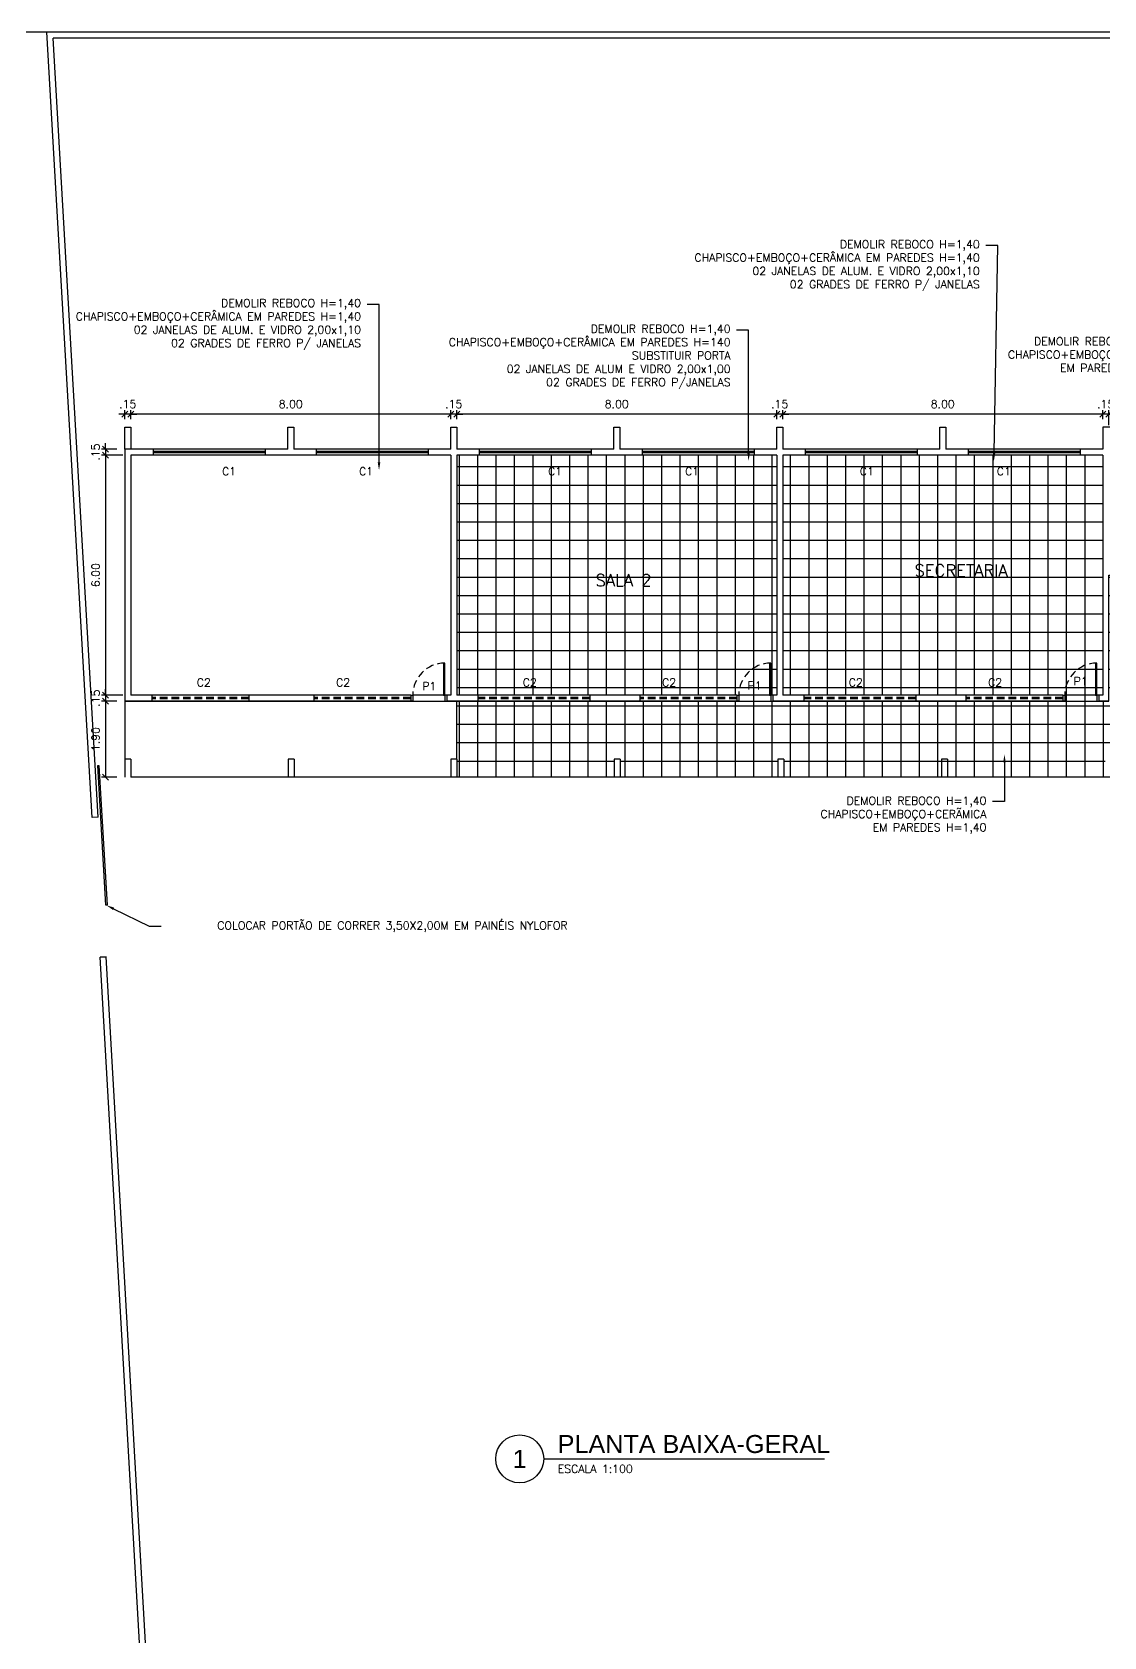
# Model space of a CAD drawing. Header units: millimetres. Extents: x -11 to 499, y 215 to 428.
# Drawn here: x 172.4 to 199.19, y 277.1 to 317.22 of the extents above; entities that cross this region are included whole.
import ezdxf
from ezdxf import colors
from ezdxf.entities.mleader import LeaderData, LeaderLine
from ezdxf.enums import TextEntityAlignment as Align
from ezdxf.math import Vec2, Vec3

# ---------------------------------------------------------------- set-up
doc = ezdxf.new("R2010")
doc.units = ezdxf.units.MM
doc.linetypes.add('HIDDEN', pattern=[9.525, 6.35, -3.175])
for name, color, linetype in [('ARQ-ALVENARIA', 4, 'Continuous'), ('ARQ-COTAS', 30, 'Continuous'), ('ARQ-ESQ-01', 1, 'Continuous'), ('ARQ-ESQ-02', 2, 'Continuous'), ('ARQ-PENA-03', 3, 'Continuous'), ('ARQ-PISO', 8, 'Continuous'), ('ARQ-PROJ-01', 1, 'HIDDEN'), ('ARQ-SÍMBOLOS', 2, 'Continuous'), ('ARQ-TEXTO2', 2, 'Continuous'), ('ARQ-TEXTO3', 3, 'Continuous'), ('ARQ-TEXTO4', 4, 'Continuous')]:
    doc.layers.add(name, color=color, linetype=linetype)
doc.styles.add('arial', font='arial.ttf')
doc.styles.add('ROMANS', font='romans.shx')
doc.styles.add('Romans_Anot', font='romans.shx')
doc.dimstyles.new('Escala 1-100', dxfattribs={"dimtxt": 0.2, "dimasz": 0.15, "dimexe": 0.1, "dimexo": 0.2, "dimgap": 0.15, "dimtad": 1, "dimzin": 4, "dimdsep": 46, "dimtxsty": 'Romans_Anot', "dimblk": 'OBLIQUE', "dimcen": 0.25, "dimclrd": 256, "dimclre": 256, "dimclrt": 2, "dimadec": 0, "dimazin": 0, "dimtfac": 1, "dimtix": 1, "dimtmove": 2, "dimatfit": 3, "dimfxl": 1, "dimlwd": -1, "dimlwe": -1, "dimarcsym": 0})
pattern_1 = [(0, (0, 0), (0, 0.46), []), (90, (0, 0), (-0.46, 3e-17), [])]

# ---------------------------------------------------------------- blocks, each defined once
blk = doc.blocks.new('*U192')
at = {"layer": 'ARQ-SÍMBOLOS'}
blk.add_line((0.6, 0), (7.623, 0), dxfattribs=at)
blk.add_circle((0, 0), 0.6, dxfattribs=at)
at = {"layer": 'ARQ-TEXTO2', "style": 'ROMANS'}
blk.add_attdef('ESCALA1', text='', height=0.2, dxfattribs=at).set_placement((0.951, -0.149), align=Align.TOP_LEFT)
at = {"layer": 'ARQ-TEXTO4', "style": 'arial'}
blk.add_attdef('TITULODODESENHO', (0.951, 0.146), '', height=0.45, dxfattribs=at)
blk.add_attdef('0', text='', height=0.45, dxfattribs=at).set_placement((0, 0), align=Align.MIDDLE)
blk = doc.blocks.new('_Oblique')
at = {"color": 0, "linetype": 'ByBlock', "lineweight": -2}
blk.add_line((-0.5, -0.5), (0.5, 0.5), dxfattribs=at)
blk = doc.blocks.new('*D157')
at = {"layer": 'ARQ-COTAS', "ltscale": 0.03, "transparency": 16777216}
for p, q in [((199.162, 307.547), (199.162, 307.774)), ((199.312, 307.397), (199.312, 307.774)), ((199.162, 307.674), (199.012, 307.674)), ((199.312, 307.674), (199.162, 307.674)), ((199.312, 307.674), (199.462, 307.674))]:
    blk.add_line(p, q, dxfattribs=at)
at = {"layer": 'Defpoints', "color": 0, "ltscale": 0.03, "transparency": 16777216}
for p in [(199.162, 307.674), (199.162, 307.347), (199.312, 307.197)]:
    blk.add_point(p, dxfattribs=at)
at = {"layer": 'ARQ-COTAS', "ltscale": 0.03, "transparency": 16777216, "xscale": 0.15, "yscale": 0.15, "zscale": 0.15}
blk.add_blockref('_Oblique', (199.162, 307.674), dxfattribs=at)
at = {"layer": 'ARQ-COTAS', "ltscale": 0.03, "transparency": 16777216, "xscale": 0.15, "yscale": 0.15, "zscale": 0.15, "rotation": 180}
blk.add_blockref('_Oblique', (199.312, 307.674), dxfattribs=at)
at = {"layer": 'ARQ-COTAS', "color": 2, "ltscale": 0.03, "transparency": 16777216, "insert": (199.237, 307.924), "char_height": 0.2, "attachment_point": 5, "style": 'Romans_Anot'}
blk.add_mtext('.15', dxfattribs=at)
blk = doc.blocks.new('*D158')
at = {"layer": 'ARQ-COTAS', "ltscale": 0.03, "transparency": 16777216}
for p, q in [((191.162, 307.547), (191.162, 307.774)), ((199.162, 307.547), (199.162, 307.774)), ((199.162, 307.674), (191.162, 307.674))]:
    blk.add_line(p, q, dxfattribs=at)
at = {"layer": 'Defpoints', "color": 0, "ltscale": 0.03, "transparency": 16777216}
for p in [(191.162, 307.674), (191.162, 307.347), (199.162, 307.347)]:
    blk.add_point(p, dxfattribs=at)
at = {"layer": 'ARQ-COTAS', "ltscale": 0.03, "transparency": 16777216, "xscale": 0.15, "yscale": 0.15, "zscale": 0.15, "rotation": 180}
blk.add_blockref('_Oblique', (191.162, 307.674), dxfattribs=at)
at = {"layer": 'ARQ-COTAS', "ltscale": 0.03, "transparency": 16777216, "xscale": 0.15, "yscale": 0.15, "zscale": 0.15}
blk.add_blockref('_Oblique', (199.162, 307.674), dxfattribs=at)
at = {"layer": 'ARQ-COTAS', "color": 2, "ltscale": 0.03, "transparency": 16777216, "insert": (195.162, 307.924), "char_height": 0.2, "attachment_point": 5, "style": 'Romans_Anot'}
blk.add_mtext('8.00', dxfattribs=at)
blk = doc.blocks.new('*D159')
at = {"layer": 'ARQ-COTAS', "ltscale": 0.03, "transparency": 16777216}
for p, q in [((191.012, 307.547), (191.012, 307.774)), ((191.162, 307.547), (191.162, 307.774)), ((191.012, 307.674), (190.862, 307.674)), ((191.162, 307.674), (191.012, 307.674)), ((191.162, 307.674), (191.312, 307.674))]:
    blk.add_line(p, q, dxfattribs=at)
at = {"layer": 'Defpoints', "color": 0, "ltscale": 0.03, "transparency": 16777216}
for p in [(191.012, 307.674), (191.012, 307.347), (191.162, 307.347)]:
    blk.add_point(p, dxfattribs=at)
at = {"layer": 'ARQ-COTAS', "ltscale": 0.03, "transparency": 16777216, "xscale": 0.15, "yscale": 0.15, "zscale": 0.15}
blk.add_blockref('_Oblique', (191.012, 307.674), dxfattribs=at)
at = {"layer": 'ARQ-COTAS', "ltscale": 0.03, "transparency": 16777216, "xscale": 0.15, "yscale": 0.15, "zscale": 0.15, "rotation": 180}
blk.add_blockref('_Oblique', (191.162, 307.674), dxfattribs=at)
at = {"layer": 'ARQ-COTAS', "color": 2, "ltscale": 0.03, "transparency": 16777216, "insert": (191.087, 307.924), "char_height": 0.2, "attachment_point": 5, "style": 'Romans_Anot'}
blk.add_mtext('.15', dxfattribs=at)
blk = doc.blocks.new('*D160')
at = {"layer": 'ARQ-COTAS', "ltscale": 0.03, "transparency": 16777216}
for p, q in [((183.012, 307.547), (183.012, 307.774)), ((191.012, 307.547), (191.012, 307.774)), ((191.012, 307.674), (183.012, 307.674))]:
    blk.add_line(p, q, dxfattribs=at)
at = {"layer": 'Defpoints', "color": 0, "ltscale": 0.03, "transparency": 16777216}
for p in [(183.012, 307.674), (183.012, 307.347), (191.012, 307.347)]:
    blk.add_point(p, dxfattribs=at)
at = {"layer": 'ARQ-COTAS', "ltscale": 0.03, "transparency": 16777216, "xscale": 0.15, "yscale": 0.15, "zscale": 0.15, "rotation": 180}
blk.add_blockref('_Oblique', (183.012, 307.674), dxfattribs=at)
at = {"layer": 'ARQ-COTAS', "ltscale": 0.03, "transparency": 16777216, "xscale": 0.15, "yscale": 0.15, "zscale": 0.15}
blk.add_blockref('_Oblique', (191.012, 307.674), dxfattribs=at)
at = {"layer": 'ARQ-COTAS', "color": 2, "ltscale": 0.03, "transparency": 16777216, "insert": (187.012, 307.924), "char_height": 0.2, "attachment_point": 5, "style": 'Romans_Anot'}
blk.add_mtext('8.00', dxfattribs=at)
blk = doc.blocks.new('*D161')
at = {"layer": 'ARQ-COTAS', "ltscale": 0.03, "transparency": 16777216}
for p, q in [((182.862, 307.547), (182.862, 307.774)), ((183.012, 307.547), (183.012, 307.774)), ((182.862, 307.674), (182.712, 307.674)), ((183.012, 307.674), (182.862, 307.674)), ((183.012, 307.674), (183.162, 307.674))]:
    blk.add_line(p, q, dxfattribs=at)
at = {"layer": 'Defpoints', "color": 0, "ltscale": 0.03, "transparency": 16777216}
for p in [(182.862, 307.674), (182.862, 307.347), (183.012, 307.347)]:
    blk.add_point(p, dxfattribs=at)
at = {"layer": 'ARQ-COTAS', "ltscale": 0.03, "transparency": 16777216, "xscale": 0.15, "yscale": 0.15, "zscale": 0.15}
blk.add_blockref('_Oblique', (182.862, 307.674), dxfattribs=at)
at = {"layer": 'ARQ-COTAS', "ltscale": 0.03, "transparency": 16777216, "xscale": 0.15, "yscale": 0.15, "zscale": 0.15, "rotation": 180}
blk.add_blockref('_Oblique', (183.012, 307.674), dxfattribs=at)
at = {"layer": 'ARQ-COTAS', "color": 2, "ltscale": 0.03, "transparency": 16777216, "insert": (182.937, 307.924), "char_height": 0.2, "attachment_point": 5, "style": 'Romans_Anot'}
blk.add_mtext('.15', dxfattribs=at)
blk = doc.blocks.new('*D162')
at = {"layer": 'ARQ-COTAS', "ltscale": 0.03, "transparency": 16777216}
for p, q in [((174.862, 307.547), (174.862, 307.774)), ((182.862, 307.547), (182.862, 307.774)), ((182.862, 307.674), (174.862, 307.674))]:
    blk.add_line(p, q, dxfattribs=at)
at = {"layer": 'Defpoints', "color": 0, "ltscale": 0.03, "transparency": 16777216}
for p in [(174.862, 307.674), (174.862, 307.347), (182.862, 307.347)]:
    blk.add_point(p, dxfattribs=at)
at = {"layer": 'ARQ-COTAS', "ltscale": 0.03, "transparency": 16777216, "xscale": 0.15, "yscale": 0.15, "zscale": 0.15, "rotation": 180}
blk.add_blockref('_Oblique', (174.862, 307.674), dxfattribs=at)
at = {"layer": 'ARQ-COTAS', "ltscale": 0.03, "transparency": 16777216, "xscale": 0.15, "yscale": 0.15, "zscale": 0.15}
blk.add_blockref('_Oblique', (182.862, 307.674), dxfattribs=at)
at = {"layer": 'ARQ-COTAS', "color": 2, "ltscale": 0.03, "transparency": 16777216, "insert": (178.862, 307.924), "char_height": 0.2, "attachment_point": 5, "style": 'Romans_Anot'}
blk.add_mtext('8.00', dxfattribs=at)
blk = doc.blocks.new('*D163')
at = {"layer": 'ARQ-COTAS', "ltscale": 0.03, "transparency": 16777216}
for p, q in [((174.712, 307.547), (174.712, 307.774)), ((174.862, 307.547), (174.862, 307.774)), ((174.712, 307.674), (174.562, 307.674)), ((174.862, 307.674), (174.712, 307.674)), ((174.862, 307.674), (175.012, 307.674))]:
    blk.add_line(p, q, dxfattribs=at)
at = {"layer": 'Defpoints', "color": 0, "ltscale": 0.03, "transparency": 16777216}
for p in [(174.712, 307.674), (174.712, 307.347), (174.862, 307.347)]:
    blk.add_point(p, dxfattribs=at)
at = {"layer": 'ARQ-COTAS', "ltscale": 0.03, "transparency": 16777216, "xscale": 0.15, "yscale": 0.15, "zscale": 0.15}
blk.add_blockref('_Oblique', (174.712, 307.674), dxfattribs=at)
at = {"layer": 'ARQ-COTAS', "ltscale": 0.03, "transparency": 16777216, "xscale": 0.15, "yscale": 0.15, "zscale": 0.15, "rotation": 180}
blk.add_blockref('_Oblique', (174.862, 307.674), dxfattribs=at)
at = {"layer": 'ARQ-COTAS', "color": 2, "ltscale": 0.03, "transparency": 16777216, "insert": (174.787, 307.924), "char_height": 0.2, "attachment_point": 5, "style": 'Romans_Anot'}
blk.add_mtext('.15', dxfattribs=at)
blk = doc.blocks.new('*D174')
at = {"layer": 'ARQ-COTAS', "ltscale": 0.03, "transparency": 16777216}
for p, q in [((174.235, 306.797), (174.235, 306.947)), ((174.512, 306.797), (174.135, 306.797)), ((174.662, 306.647), (174.135, 306.647)), ((174.235, 306.797), (174.235, 306.647)), ((174.235, 306.647), (174.235, 306.497))]:
    blk.add_line(p, q, dxfattribs=at)
at = {"layer": 'Defpoints', "color": 0, "ltscale": 0.03, "transparency": 16777216}
for p in [(174.235, 306.647), (174.712, 306.797), (174.862, 306.647)]:
    blk.add_point(p, dxfattribs=at)
at = {"layer": 'ARQ-COTAS', "ltscale": 0.03, "transparency": 16777216, "xscale": 0.15, "yscale": 0.15, "zscale": 0.15}
for p, rotation in [((174.235, 306.797), 270), ((174.235, 306.647), 90)]:
    blk.add_blockref('_Oblique', p, dxfattribs=dict(at, rotation=rotation))
at = {"layer": 'ARQ-COTAS', "color": 2, "ltscale": 0.03, "transparency": 16777216, "insert": (173.985, 306.722), "char_height": 0.2, "attachment_point": 5, "rotation": 90, "style": 'Romans_Anot'}
blk.add_mtext('.15', dxfattribs=at)
blk = doc.blocks.new('*D175')
at = {"layer": 'ARQ-COTAS', "ltscale": 0.03, "transparency": 16777216}
for p, q in [((174.662, 306.647), (174.135, 306.647)), ((174.235, 306.647), (174.235, 300.647)), ((174.662, 300.647), (174.135, 300.647))]:
    blk.add_line(p, q, dxfattribs=at)
at = {"layer": 'Defpoints', "color": 0, "ltscale": 0.03, "transparency": 16777216}
for p in [(174.862, 306.647), (174.235, 300.647), (174.862, 300.647)]:
    blk.add_point(p, dxfattribs=at)
at = {"layer": 'ARQ-COTAS', "ltscale": 0.03, "transparency": 16777216, "xscale": 0.15, "yscale": 0.15, "zscale": 0.15}
for p, rotation in [((174.235, 306.647), 90), ((174.235, 300.647), 270)]:
    blk.add_blockref('_Oblique', p, dxfattribs=dict(at, rotation=rotation))
at = {"layer": 'ARQ-COTAS', "color": 2, "ltscale": 0.03, "transparency": 16777216, "insert": (173.985, 303.647), "char_height": 0.2, "attachment_point": 5, "rotation": 90, "style": 'Romans_Anot'}
blk.add_mtext('6.00', dxfattribs=at)
blk = doc.blocks.new('*D176')
at = {"layer": 'ARQ-COTAS', "ltscale": 0.03, "transparency": 16777216}
for p, q in [((174.662, 300.647), (174.135, 300.647)), ((174.512, 300.497), (174.135, 300.497)), ((174.235, 300.647), (174.235, 300.797)), ((174.235, 300.647), (174.235, 300.497)), ((174.235, 300.497), (174.235, 300.347))]:
    blk.add_line(p, q, dxfattribs=at)
at = {"layer": 'Defpoints', "color": 0, "ltscale": 0.03, "transparency": 16777216}
for p in [(174.235, 300.497), (174.712, 300.497), (174.862, 300.647)]:
    blk.add_point(p, dxfattribs=at)
at = {"layer": 'ARQ-COTAS', "ltscale": 0.03, "transparency": 16777216, "xscale": 0.15, "yscale": 0.15, "zscale": 0.15}
for p, rotation in [((174.235, 300.647), 270), ((174.235, 300.497), 90)]:
    blk.add_blockref('_Oblique', p, dxfattribs=dict(at, rotation=rotation))
at = {"layer": 'ARQ-COTAS', "color": 2, "ltscale": 0.03, "transparency": 16777216, "insert": (173.985, 300.572), "char_height": 0.2, "attachment_point": 5, "rotation": 90, "style": 'Romans_Anot'}
blk.add_mtext('.15', dxfattribs=at)
blk = doc.blocks.new('*D177')
at = {"layer": 'ARQ-COTAS', "ltscale": 0.03, "transparency": 16777216}
for p, q in [((174.512, 300.497), (174.135, 300.497)), ((174.235, 300.497), (174.235, 298.597)), ((174.512, 298.597), (174.135, 298.597))]:
    blk.add_line(p, q, dxfattribs=at)
at = {"layer": 'Defpoints', "color": 0, "ltscale": 0.03, "transparency": 16777216}
for p in [(174.712, 300.497), (174.235, 298.597), (174.712, 298.597)]:
    blk.add_point(p, dxfattribs=at)
at = {"layer": 'ARQ-COTAS', "ltscale": 0.03, "transparency": 16777216, "xscale": 0.15, "yscale": 0.15, "zscale": 0.15}
for p, rotation in [((174.235, 300.497), 90), ((174.235, 298.597), 270)]:
    blk.add_blockref('_Oblique', p, dxfattribs=dict(at, rotation=rotation))
at = {"layer": 'ARQ-COTAS', "color": 2, "ltscale": 0.03, "transparency": 16777216, "insert": (173.985, 299.547), "char_height": 0.2, "attachment_point": 5, "rotation": 90, "style": 'Romans_Anot'}
blk.add_mtext('1.90', dxfattribs=at)

msp = doc.modelspace()

# ---------------------------------------------------------------- hatches: boundary and pattern name
at = {"layer": 'ARQ-PISO', "ltscale": 0.03, "transparency": 33554687}
h = msp.add_hatch(dxfattribs=at)
h.set_pattern_fill('_USER', color=256, scale=0.46, double=1, pattern_type=0)
h.set_pattern_definition(pattern_1)
h.paths.add_polyline_path([(191.012, 306.647), (190.45, 306.647), (187.65, 306.647), (186.375, 306.647), (183.575, 306.647), (183.012, 306.647), (183.012, 300.647), (183.54, 300.647), (186.34, 300.647), (187.59, 300.647), (190.012, 300.647), (190.062, 300.647, -0.40327), (190.832, 301.447), (190.832, 301.447), (190.862, 301.447), (190.862, 300.647), (190.912, 300.647), (191.012, 300.647)])
h.paths.add_polyline_path([(190.832, 301.447, 0.40327), (190.062, 300.647), (190.832, 300.647)])
h.paths.add_polyline_path([(188.124, 300.813), (188.557, 300.813), (188.557, 301.113), (188.124, 301.113)], flags=24)
h.paths.add_polyline_path([(184.641, 300.813), (185.075, 300.813), (185.075, 301.113), (184.641, 301.113)], flags=24)
h.paths.add_polyline_path([(185.272, 306.093), (185.649, 306.093), (185.649, 306.393), (185.272, 306.393)], flags=24)
h.paths.add_polyline_path([(188.698, 306.093), (189.074, 306.093), (189.074, 306.393), (188.698, 306.393)], flags=24)
h.paths.add_polyline_path([(186.448, 303.293), (188.141, 303.293), (188.141, 303.743), (186.448, 303.743)], flags=24)
h.paths.add_polyline_path([(190.271, 300.736), (190.637, 300.736), (190.637, 301.036), (190.271, 301.036)], flags=24)
h = msp.add_hatch(dxfattribs=at)
h.set_pattern_fill('_USER', color=256, scale=0.46, double=1, pattern_type=0)
h.set_pattern_definition(pattern_1)
h.paths.add_polyline_path([(199.162, 306.647), (198.6, 306.647), (195.8, 306.647), (194.525, 306.647), (191.725, 306.647), (191.162, 306.647), (191.162, 300.647), (191.69, 300.647), (194.49, 300.647), (195.74, 300.647), (198.162, 300.647), (198.212, 300.647, -0.40327), (198.982, 301.447), (198.982, 301.447), (199.012, 301.447), (199.012, 300.647), (199.062, 300.647), (199.162, 300.647)])
h.paths.add_polyline_path([(198.982, 301.447, 0.40327), (198.212, 300.647), (198.982, 300.647)], flags=17)
h.paths.add_polyline_path([(196.274, 300.813), (196.707, 300.813), (196.707, 301.113), (196.274, 301.113)], flags=24)
h.paths.add_polyline_path([(192.791, 300.813), (193.225, 300.813), (193.225, 301.113), (192.791, 301.113)], flags=24)
h.paths.add_polyline_path([(196.494, 306.093), (196.87, 306.093), (196.87, 306.393), (196.494, 306.393)], flags=24)
h.paths.add_polyline_path([(193.068, 306.093), (193.444, 306.093), (193.444, 306.393), (193.068, 306.393)], flags=24)
h.paths.add_polyline_path([(194.423, 303.538), (197.102, 303.538), (197.102, 303.988), (194.423, 303.988)], flags=24)
h.paths.add_polyline_path([(198.423, 300.845), (198.79, 300.845), (198.79, 301.145), (198.423, 301.145)], flags=24)
h = msp.add_hatch(dxfattribs=at)
h.set_pattern_fill('_USER', color=256, scale=0.46, double=1, pattern_type=0)
h.set_pattern_definition(pattern_1)
h.paths.add_polyline_path([(219.672, 299.047), (219.822, 299.047), (219.822, 298.597), (219.672, 298.597)], flags=16)
h.paths.add_polyline_path([(219.587, 296.997), (220.037, 296.997), (220.037, 296.847), (219.587, 296.847)], flags=16)
h.paths.add_polyline_path([(201.365, 302.463), (205.38, 302.463), (205.38, 303.134), (201.365, 303.134)], flags=24)
h.paths.add_polyline_path([(217.04, 292.709), (217.474, 292.709), (217.474, 293.009), (217.04, 293.009)], flags=24)
h.paths.add_polyline_path([(217.102, 289.091), (217.535, 289.091), (217.535, 289.391), (217.102, 289.391)], flags=24)
h.paths.add_polyline_path([(216.994, 284.658), (217.427, 284.658), (217.427, 284.958), (216.994, 284.958)], flags=24)
h.paths.add_polyline_path([(217.102, 280.941), (217.535, 280.941), (217.535, 281.241), (217.102, 281.241)], flags=24)
h.paths.add_polyline_path([(202.366, 300.779), (204.431, 300.779), (204.431, 301.229), (202.366, 301.229)], flags=24)
h.paths.add_polyline_path([(214.815, 284.953), (216.879, 284.953), (216.879, 285.403), (214.815, 285.403)], flags=25)
h.paths.add_polyline_path([(215.732, 298.597), (223.762, 298.597), (223.762, 299.047), (223.912, 299.047), (223.912, 300.497), (223.662, 300.497), (223.612, 300.497), (223.612, 300.647), (222.812, 300.647), (222.812, 300.497), (222.762, 300.497), (220.34, 300.497), (219.09, 300.497), (216.29, 300.497), (215.512, 300.497), (215.462, 300.497), (215.462, 300.647), (214.662, 300.647), (214.662, 300.497), (214.612, 300.497), (212.19, 300.497), (210.94, 300.497), (208.14, 300.497), (207.612, 300.497), (207.462, 300.497), (207.462, 303.647), (204.613, 303.647), (204.462, 303.647), (204.412, 303.647), (204.412, 303.797), (203.612, 303.797), (203.612, 303.647), (203.562, 303.647), (200.312, 303.647), (200.262, 303.647), (200.262, 303.797), (199.462, 303.797), (199.462, 303.647), (199.412, 303.647), (199.312, 303.647), (199.312, 300.497), (199.062, 300.497), (199.012, 300.497), (199.012, 300.647), (198.212, 300.647), (198.212, 300.497), (198.162, 300.497), (195.74, 300.497), (194.49, 300.497), (191.69, 300.497), (190.912, 300.497), (190.862, 300.497), (190.862, 300.647), (190.062, 300.647), (190.062, 300.497), (190.012, 300.497), (187.59, 300.497), (186.34, 300.497), (183.54, 300.497), (183.012, 300.497), (183.012, 299.047), (183.012, 298.597), (186.952, 298.597), (186.952, 299.047), (187.102, 299.047), (187.102, 298.597), (191.042, 298.597), (191.042, 299.047), (191.192, 299.047), (191.192, 298.597), (199.222, 298.597), (199.222, 299.047), (199.372, 299.047), (199.372, 298.597), (203.312, 298.597), (203.312, 299.047), (203.462, 299.047), (203.462, 298.597), (207.402, 298.597), (207.402, 299.047), (207.552, 299.047), (207.552, 298.597), (211.492, 298.597), (211.492, 299.047), (211.642, 299.047), (211.642, 298.597), (215.582, 298.597), (215.582, 299.047), (215.732, 299.047)])
h.paths.add_polyline_path([(223.462, 296.997), (215.712, 296.997), (215.712, 295.097), (216.162, 295.097), (216.162, 294.947), (215.712, 294.947), (215.712, 290.929), (216.162, 290.929), (216.162, 290.779), (215.712, 290.779), (215.712, 286.947), (216.162, 286.947), (216.162, 286.797), (215.712, 286.797), (215.712, 283.181), (216.162, 283.181), (216.162, 283.031), (215.712, 283.031), (215.712, 278.797), (216.162, 278.797), (216.162, 278.647), (217.612, 278.647), (217.612, 279.357), (217.612, 282.157), (217.612, 283.437), (217.612, 285.797), (217.612, 285.847), (217.762, 285.847), (217.762, 286.647), (217.612, 286.647), (217.612, 286.697), (217.612, 287.507), (217.612, 290.307), (217.612, 291.587), (217.612, 293.947), (217.612, 293.997), (217.762, 293.997), (217.762, 294.797), (217.612, 294.797), (217.612, 294.847), (217.612, 295.097), (223.912, 295.097), (223.912, 296.847), (223.762, 296.847), (223.462, 296.847)])

# ---------------------------------------------------------------- linework, layer by layer
at = {"layer": 'ARQ-ALVENARIA'}
for p, q in [((174.712, 306.797), (174.712, 307.347)), ((174.712, 307.347), (174.862, 307.347)), ((174.862, 307.347), (174.862, 306.797)), ((178.787, 307.347), (178.937, 307.347)), ((178.787, 306.797), (178.787, 307.347)), ((178.937, 307.347), (178.937, 306.797)), ((182.862, 307.347), (183.012, 307.347)), ((182.862, 306.797), (182.862, 307.347)), ((183.012, 307.347), (183.012, 306.797)), ((186.937, 306.797), (186.937, 307.347)), ((186.937, 307.347), (187.087, 307.347)), ((187.087, 307.347), (187.087, 306.797)), ((191.012, 306.797), (191.012, 307.347)), ((191.012, 307.347), (191.162, 307.347)), ((191.162, 307.347), (191.162, 306.797)), ((195.087, 306.797), (195.087, 307.347)), ((195.087, 307.347), (195.237, 307.347)), ((195.237, 307.347), (195.237, 306.797)), ((199.162, 307.347), (199.162, 306.797)), ((199.987, 307.347), (199.162, 307.347)), ((174.712, 306.797), (174.712, 300.497)), ((175.425, 306.797), (174.712, 306.797)), ((174.862, 306.647), (174.862, 300.647)), ((175.425, 306.647), (174.862, 306.647)), ((175.425, 306.797), (175.425, 306.647)), ((178.225, 306.797), (178.225, 306.647)), ((178.787, 306.797), (178.225, 306.797)), ((179.5, 306.647), (178.225, 306.647)), ((179.5, 306.797), (178.937, 306.797)), ((179.5, 306.797), (179.5, 306.647)), ((182.862, 306.797), (182.3, 306.797)), ((182.3, 306.797), (182.3, 306.647)), ((182.862, 306.647), (182.3, 306.647)), ((182.862, 306.647), (182.862, 300.647)), ((183.575, 306.797), (183.012, 306.797)), ((183.012, 306.647), (183.012, 300.647)), ((183.575, 306.647), (183.012, 306.647)), ((183.575, 306.797), (183.575, 306.647)), ((186.937, 306.797), (186.375, 306.797)), ((186.375, 306.797), (186.375, 306.647)), ((187.65, 306.647), (186.375, 306.647)), ((187.65, 306.797), (187.087, 306.797)), ((187.65, 306.797), (187.65, 306.647)), ((190.45, 306.797), (190.45, 306.647)), ((191.012, 306.797), (190.45, 306.797)), ((191.012, 306.647), (190.45, 306.647)), ((191.012, 306.647), (191.012, 300.647)), ((191.725, 306.797), (191.162, 306.797)), ((191.162, 306.647), (191.162, 300.647)), ((191.725, 306.647), (191.162, 306.647)), ((191.725, 306.797), (191.725, 306.647)), ((194.525, 306.797), (194.525, 306.647)), ((195.087, 306.797), (194.525, 306.797)), ((195.8, 306.647), (194.525, 306.647)), ((195.8, 306.797), (195.237, 306.797)), ((195.8, 306.797), (195.8, 306.647)), ((198.6, 306.797), (198.6, 306.647)), ((199.162, 306.797), (198.6, 306.797)), ((199.162, 306.647), (198.6, 306.647)), ((199.162, 306.647), (199.162, 300.647)), ((175.39, 300.497), (174.712, 300.497)), ((175.39, 300.647), (174.862, 300.647)), ((175.39, 300.647), (175.39, 300.497)), ((179.44, 300.647), (177.812, 300.647)), ((177.812, 300.647), (177.812, 300.497)), ((179.44, 300.497), (177.812, 300.497)), ((179.44, 300.647), (179.44, 300.497)), ((181.862, 300.647), (181.862, 300.497)), ((182.862, 300.647), (182.762, 300.647)), ((182.762, 300.647), (182.762, 300.497)), ((183.54, 300.497), (182.762, 300.497)), ((183.54, 300.647), (183.012, 300.647)), ((186.34, 300.647), (186.34, 300.497)), ((187.59, 300.647), (186.34, 300.647)), ((187.59, 300.497), (186.34, 300.497)), ((187.59, 300.647), (187.59, 300.497)), ((190.012, 300.647), (190.012, 300.497)), ((191.012, 300.647), (190.912, 300.647)), ((190.912, 300.647), (190.912, 300.497)), ((191.69, 300.497), (190.912, 300.497)), ((191.69, 300.647), (191.162, 300.647)), ((194.49, 300.647), (194.49, 300.497)), ((195.74, 300.647), (194.49, 300.647)), ((195.74, 300.497), (194.49, 300.497)), ((195.74, 300.647), (195.74, 300.497)), ((198.162, 300.647), (198.162, 300.497)), ((199.162, 300.647), (199.062, 300.647)), ((199.062, 300.647), (199.062, 300.497)), ((199.312, 300.497), (199.062, 300.497)), ((174.862, 299.047), (174.712, 299.047)), ((174.862, 299.047), (174.862, 298.597)), ((178.952, 299.047), (178.802, 299.047)), ((178.802, 299.047), (178.802, 298.597)), ((178.952, 299.047), (178.952, 298.597)), ((183.012, 299.047), (182.862, 299.047)), ((182.862, 299.047), (182.862, 298.597)), ((183.012, 299.047), (183.012, 298.597)), ((186.952, 299.047), (186.952, 298.597)), ((187.102, 299.047), (186.952, 299.047)), ((187.102, 299.047), (187.102, 298.597)), ((191.042, 299.047), (191.042, 298.597)), ((191.192, 299.047), (191.042, 299.047)), ((191.192, 299.047), (191.192, 298.597)), ((195.132, 299.047), (195.132, 298.597)), ((195.282, 299.047), (195.132, 299.047)), ((195.282, 299.047), (195.282, 298.597))]:
    msp.add_line(p, q, dxfattribs=at)
at = {"layer": 'ARQ-ALVENARIA', "ltscale": 0.03}
for p, q in [((183.54, 300.647), (183.54, 300.497)), ((191.69, 300.647), (191.69, 300.497)), ((174.245, 294.097), (174.096, 294.089))]:
    msp.add_line(p, q, dxfattribs=at)
at = {"layer": 'ARQ-COTAS', "ltscale": 0.03}
msp.add_lwpolyline([(174.712, 300.497), (199.312, 300.497), (199.312, 303.647), (207.462, 303.647), (207.462, 300.497), (223.912, 300.497)], dxfattribs=at)
at = {"layer": 'ARQ-ESQ-01'}
for p, q in [((178.225, 306.797), (175.425, 306.797)), ((178.225, 306.647), (175.425, 306.647)), ((182.3, 306.797), (179.5, 306.797)), ((182.3, 306.647), (179.5, 306.647)), ((186.375, 306.797), (183.575, 306.797)), ((186.375, 306.647), (183.575, 306.647)), ((190.45, 306.797), (187.65, 306.797)), ((190.45, 306.647), (187.65, 306.647)), ((194.525, 306.797), (191.725, 306.797)), ((194.525, 306.647), (191.725, 306.647)), ((198.6, 306.797), (195.8, 306.797)), ((198.6, 306.647), (195.8, 306.647)), ((177.812, 300.647), (175.39, 300.647)), ((177.812, 300.497), (175.39, 300.497)), ((181.862, 300.647), (179.44, 300.647)), ((181.862, 300.497), (179.44, 300.497)), ((186.34, 300.647), (183.54, 300.647)), ((186.34, 300.497), (183.54, 300.497)), ((190.012, 300.647), (187.59, 300.647)), ((190.012, 300.497), (187.59, 300.497)), ((194.49, 300.647), (191.69, 300.647)), ((194.49, 300.497), (191.69, 300.497)), ((198.162, 300.647), (195.74, 300.647)), ((198.162, 300.497), (195.74, 300.497))]:
    msp.add_line(p, q, dxfattribs=at)
at = {"layer": 'ARQ-ESQ-02'}
for p, q in [((178.225, 306.737), (175.425, 306.737)), ((178.225, 306.707), (175.425, 306.707)), ((182.3, 306.737), (179.5, 306.737)), ((182.3, 306.707), (179.5, 306.707)), ((186.375, 306.737), (183.575, 306.737)), ((186.375, 306.707), (183.575, 306.707)), ((190.45, 306.737), (187.65, 306.737)), ((190.45, 306.707), (187.65, 306.707)), ((194.525, 306.737), (191.725, 306.737)), ((194.525, 306.707), (191.725, 306.707)), ((198.6, 306.737), (195.8, 306.737)), ((198.6, 306.707), (195.8, 306.707))]:
    msp.add_line(p, q, dxfattribs=at)
for points in [[(182.712, 300.647), (182.712, 301.447), (182.682, 301.447), (182.682, 300.647)], [(190.862, 300.647), (190.862, 301.447), (190.832, 301.447), (190.832, 300.647)], [(199.012, 300.647), (199.012, 301.447), (198.982, 301.447), (198.982, 300.647)]]:
    msp.add_lwpolyline(points, close=True, dxfattribs=at)
for points in [[(181.862, 300.647), (181.912, 300.647), (181.912, 300.497), (181.862, 300.497)], [(182.762, 300.647), (182.712, 300.647), (182.712, 300.497), (182.762, 300.497)], [(190.012, 300.647), (190.062, 300.647), (190.062, 300.497), (190.012, 300.497)], [(190.912, 300.647), (190.862, 300.647), (190.862, 300.497), (190.912, 300.497)], [(198.162, 300.647), (198.212, 300.647), (198.212, 300.497), (198.162, 300.497)], [(199.062, 300.647), (199.012, 300.647), (199.012, 300.497), (199.062, 300.497)]]:
    msp.add_lwpolyline(points, dxfattribs=at)
at = {"layer": 'ARQ-ESQ-02', "ltscale": 0.03}
msp.add_lwpolyline([(174.239, 295.394), (174.038, 298.888), (174.068, 298.889), (174.269, 295.395)], close=True, dxfattribs=at)
at = {"layer": 'ARQ-PENA-03', "ltscale": 0.03}
for p, q in [((172.762, 317.222), (164.762, 317.222)), ((228.762, 317.222), (172.762, 317.222)), ((173.894, 297.589), (172.762, 317.222)), ((228.612, 317.072), (172.921, 317.072)), ((174.044, 297.597), (172.921, 317.072)), ((174.044, 297.597), (173.894, 297.589)), ((174.245, 294.103), (174.095, 294.095)), ((176.912, 245.222), (174.095, 294.095)), ((177.063, 245.222), (174.245, 294.103))]:
    msp.add_line(p, q, dxfattribs=at)
at = {"layer": 'ARQ-PISO'}
for p, q in [((174.712, 300.497), (174.712, 298.597)), ((182.682, 300.647), (181.912, 300.647)), ((183.012, 299.047), (183.012, 300.497)), ((182.862, 298.597), (174.862, 298.597)), ((215.732, 298.597), (182.862, 298.597))]:
    msp.add_line(p, q, dxfattribs=at)
at = {"layer": 'ARQ-PISO', "ltscale": 0.03}
for p, q in [((190.832, 300.647), (190.062, 300.647)), ((198.982, 300.647), (198.212, 300.647))]:
    msp.add_line(p, q, dxfattribs=at)
at = {"layer": 'ARQ-PROJ-01', "ltscale": 0.03}
for p, q in [((177.812, 300.587), (175.39, 300.587)), ((177.812, 300.557), (175.39, 300.557)), ((181.862, 300.587), (179.44, 300.587)), ((181.862, 300.557), (179.44, 300.557)), ((186.34, 300.587), (183.54, 300.587)), ((186.34, 300.557), (183.54, 300.557)), ((190.012, 300.587), (187.59, 300.587)), ((190.012, 300.557), (187.59, 300.557)), ((194.49, 300.587), (191.69, 300.587)), ((194.49, 300.557), (191.69, 300.557)), ((198.162, 300.587), (195.74, 300.587)), ((198.162, 300.557), (195.74, 300.557))]:
    msp.add_line(p, q, dxfattribs=at)
for centre in [(182.712, 300.647), (190.862, 300.647), (199.012, 300.647)]:
    msp.add_arc(centre, 0.8, 90, 180, dxfattribs=at)

# ---------------------------------------------------------------- block references
at = {"layer": 'ARQ-SÍMBOLOS'}
msp.add_blockref('*U192', (184.586, 281.555), dxfattribs=at).add_auto_attribs({'ESCALA1': 'ESCALA 1:100', '0': '1', 'TITULODODESENHO': 'PLANTA BAIXA-GERAL'})

# ---------------------------------------------------------------- texts
at = {"layer": 'ARQ-TEXTO2', "style": 'ROMANS'}
for s, p in [('C1', (177.144, 306.143)), ('C1', (180.569, 306.143)), ('C1', (185.294, 306.143)), ('C1', (188.719, 306.143)), ('C1', (193.089, 306.143)), ('C1', (196.515, 306.143)), ('C2', (176.513, 300.863)), ('C2', (179.995, 300.863)), ('P1', (182.152, 300.771)), ('C2', (184.663, 300.863)), ('C2', (188.145, 300.863)), ('P1', (190.283, 300.786)), ('C2', (192.813, 300.863)), ('C2', (196.295, 300.863)), ('P1', (198.435, 300.895))]:
    msp.add_text(s, height=0.2, dxfattribs=at).set_placement(p)
at = {"layer": 'ARQ-TEXTO3', "style": 'ROMANS'}
for s, p in [('SECRETARIA', (194.456, 303.613)), ('SALA 2', (186.481, 303.368))]:
    msp.add_text(s, height=0.3, dxfattribs=at).set_placement(p)

# ---------------------------------------------------------------- dimensions: what is measured, and where the dimension line sits
at = {"layer": 'ARQ-COTAS', "ltscale": 0.03}
for base, p1, p2, picture, middle in [((174.712, 307.674), (174.862, 307.347), (174.712, 307.347), '*D163', (174.787, 307.924)), ((174.862, 307.674), (182.862, 307.347), (174.862, 307.347), '*D162', (178.862, 307.924)), ((182.862, 307.674), (183.012, 307.347), (182.862, 307.347), '*D161', (182.937, 307.924)), ((183.012, 307.674), (191.012, 307.347), (183.012, 307.347), '*D160', (187.012, 307.924)), ((191.012, 307.674), (191.162, 307.347), (191.012, 307.347), '*D159', (191.087, 307.924)), ((191.162, 307.674), (199.162, 307.347), (191.162, 307.347), '*D158', (195.162, 307.924)), ((199.162, 307.674), (199.312, 307.197), (199.162, 307.347), '*D157', (199.237, 307.924))]:
    dim = msp.add_linear_dim(base=base, p1=p1, p2=p2, dimstyle='Escala 1-100', dxfattribs=at)
    dim.commit()
    dim.dimension.update_dxf_attribs({"geometry": picture, "text_midpoint": middle})
for base, p1, p2, picture, middle in [((174.235, 306.647), (174.712, 306.797), (174.862, 306.647), '*D174', (173.985, 306.722)), ((174.235, 300.647), (174.862, 306.647), (174.862, 300.647), '*D175', (173.985, 303.647)), ((174.235, 300.497), (174.862, 300.647), (174.712, 300.497), '*D176', (173.985, 300.572)), ((174.235, 298.597), (174.712, 300.497), (174.712, 298.597), '*D177', (173.985, 299.547))]:
    dim = msp.add_linear_dim(base=base, p1=p1, p2=p2, angle=90, dimstyle='Escala 1-100', dxfattribs=at)
    dim.commit()
    dim.dimension.update_dxf_attribs({"geometry": picture, "text_midpoint": middle})

# ---------------------------------------------------------------- leaders
at = {"layer": 'ARQ-TEXTO2', "ltscale": 0.03}
ml = msp.add_multileader_mtext('Standard', dxfattribs=at)
ml.set_content('DEMOLIR REBOCO H=1,40\\PCHAPISCO+EMBOÇO+CERÂMICA EM PAREDES H=1,40\\P02 JANELAS DE ALUM. E VIDRO 2,00x1,10\\P02 GRADES DE FERRO P/ JANELAS', color=2, style='Romans_Anot')
ml.set_leader_properties(color=256, linetype='ByLayer', lineweight=-1)
ml.build(insert=Vec2(0, 0))
ml.multileader.update_dxf_attribs({"text_top_attachment_type": 10, "text_bottom_attachment_type": 10, "dogleg_length": 0.3, "arrow_head_size": 0.2})
ctx = ml.context
ctx.base_point, ctx.char_height, ctx.arrow_head_size, ctx.landing_gap_size, ctx.plane_origin = Vec3(187.929, 311.884), 0.2, 0.2, 0.15, Vec3(196.442, 306.507)
ctx.text_align_type = 2
notes = []
notes.append((ctx, [(0, (1, 1, 0), (196.538, 311.884), (-1, 0), 0.3, [(0, [(196.442, 306.507)], 0, [])])]))
ctx.mtext.insert, ctx.mtext.alignment, ctx.mtext.flow_direction = Vec3(196.088, 312.018), 3, 5
ml = msp.add_multileader_mtext('Standard', dxfattribs=at)
ml.set_content('DEMOLIR REBOCO H=1,40\\PCHAPISCO+EMBOÇO+CERÂMICA EM PAREDES H=1,40\\P02 JANELAS DE ALUM. E VIDRO 2,00x1,10\\P02 GRADES DE FERRO P/ JANELAS', color=2, style='Romans_Anot')
ml.set_leader_properties(color=256, linetype='ByLayer', lineweight=-1)
ml.build(insert=Vec2(0, 0))
ml.multileader.update_dxf_attribs({"text_top_attachment_type": 10, "text_bottom_attachment_type": 10, "dogleg_length": 0.3, "arrow_head_size": 0.2})
ctx = ml.context
ctx.base_point, ctx.char_height, ctx.arrow_head_size, ctx.landing_gap_size, ctx.plane_origin = Vec3(172.461, 310.415), 0.2, 0.2, 0.15, Vec3(181.07, 306.27)
ctx.text_align_type = 2
notes.append((ctx, [(0, (1, 1, 0), (181.07, 310.415), (-1, 0), 0.3, [(0, [(181.07, 306.27)], 0, [])])]))
ctx.mtext.insert, ctx.mtext.alignment, ctx.mtext.flow_direction = Vec3(180.62, 310.549), 3, 5
ml = msp.add_multileader_mtext('Standard', dxfattribs=at)
ml.set_content('DEMOLIR REBOCO H=1,40\\PCHAPISCO+EMBOÇO+CERÂMICA EM PAREDES H=140\\PSUBSTITUIR PORTA\\P02 JANELAS DE ALUM E VIDRO 2,00x1,00\\P02 GRADES DE FERRO P/JANELAS', color=2, style='Romans_Anot')
ml.set_leader_properties(color=256, linetype='ByLayer', lineweight=-1)
ml.build(insert=Vec2(0, 0))
ml.multileader.update_dxf_attribs({"text_top_attachment_type": 10, "text_bottom_attachment_type": 10, "dogleg_length": 0.3, "arrow_head_size": 0.2})
ctx = ml.context
ctx.base_point, ctx.char_height, ctx.arrow_head_size, ctx.landing_gap_size, ctx.plane_origin = Vec3(181.795, 309.771), 0.2, 0.2, 0.15, Vec3(190.309, 306.507)
ctx.text_align_type = 2
notes.append((ctx, [(0, (1, 1, 0), (190.309, 309.771), (-1, 0), 0.3, [(0, [(190.309, 306.507)], 0, [])])]))
ctx.mtext.insert, ctx.mtext.alignment, ctx.mtext.flow_direction = Vec3(189.859, 309.904), 3, 5
ml = msp.add_multileader_mtext('Standard', dxfattribs=at)
ml.set_content('DEMOLIR REBOCO H=1,40\\PCHAPISCO+EMBOÇO+CERÂMICA\\P EM PAREDES H=1,40', color=2, style='Romans_Anot')
ml.set_leader_properties(color=256, linetype='ByLayer', lineweight=-1)
ml.build(insert=Vec2(0, 0))
ml.multileader.update_dxf_attribs({"text_top_attachment_type": 10, "text_bottom_attachment_type": 10, "dogleg_length": 0.3, "arrow_head_size": 0.2})
ctx = ml.context
ctx.base_point, ctx.char_height, ctx.arrow_head_size, ctx.landing_gap_size, ctx.plane_origin = Vec3(196.221, 309.474), 0.2, 0.2, 0.15, Vec3(201.392, 306.942)
ctx.text_align_type = 2
notes.append((ctx, [(0, (1, 1, 0), (201.392, 309.474), (-1, 0), 0.3, [(0, [(201.392, 306.942)], 0, [])])]))
ctx.mtext.insert, ctx.mtext.alignment, ctx.mtext.flow_direction = Vec3(200.942, 309.593), 3, 5
ml = msp.add_multileader_mtext('Standard', dxfattribs=at)
ml.set_content('DEMOLIR REBOCO H=1,40\\PCHAPISCO+EMBOÇO+CERÃMICA \\PEM PAREDES H=1,40', color=2, style='Romans_Anot')
ml.set_leader_properties(color=256, linetype='ByLayer', lineweight=-1)
ml.build(insert=Vec2(0, 0))
ml.multileader.update_dxf_attribs({"text_top_attachment_type": 10, "text_bottom_attachment_type": 10, "dogleg_length": 0.3, "arrow_head_size": 0.2})
ctx = ml.context
ctx.base_point, ctx.char_height, ctx.arrow_head_size, ctx.landing_gap_size, ctx.plane_origin = Vec3(191.535, 297.989), 0.2, 0.2, 0.15, Vec3(196.706, 299.165)
ctx.text_align_type = 2
notes.append((ctx, [(0, (1, 1, 0), (196.706, 297.989), (-1, 0), 0.3, [(0, [(196.706, 299.165)], 0, [])])]))
ctx.mtext.insert, ctx.mtext.alignment, ctx.mtext.flow_direction = Vec3(196.256, 298.108), 3, 5
ml = msp.add_multileader_mtext('Standard', dxfattribs=at)
ml.set_content('COLOCAR PORTÃO DE CORRER 3,50X2,00M EM PAINÉIS NYLOFOR', color=2, style='Romans_Anot')
ml.set_leader_properties(color=256, linetype='ByLayer', lineweight=-1)
ml.build(insert=Vec2(0, 0))
ml.multileader.update_dxf_attribs({"text_top_attachment_type": 10, "text_bottom_attachment_type": 10, "dogleg_length": 0.3, "arrow_head_size": 0.2})
ctx = ml.context
ctx.base_point, ctx.char_height, ctx.arrow_head_size, ctx.landing_gap_size, ctx.plane_origin = Vec3(175.626, 294.869), 0.2, 0.2, 0.15, Vec3(174.254, 295.394)
ctx.text_align_type = 2
notes.append((ctx, [(0, (1, 1, 0), (175.326, 294.869), (1, 0), 0.3, [(0, [(174.254, 295.394)], 0, [])])]))
ctx.mtext.insert, ctx.mtext.alignment, ctx.mtext.flow_direction = Vec3(185.786, 294.988), 3, 5
for ctx, leaders in notes:
    for number, flags, end, landing, length, lines in leaders:
        leader = LeaderData()
        leader.index, (leader.has_last_leader_line, leader.has_dogleg_vector, leader.attachment_direction) = number, flags
        leader.last_leader_point, leader.dogleg_vector, leader.dogleg_length = Vec3(end), Vec3(landing), length
        for number, points, colour, breaks in lines:
            line = LeaderLine()
            line.index, line.vertices, line.color, line.breaks = number, Vec3.list(points), colors.encode_raw_color(colour), breaks
            leader.lines.append(line)
        ctx.leaders.append(leader)

doc.saveas('drawing.dxf')
